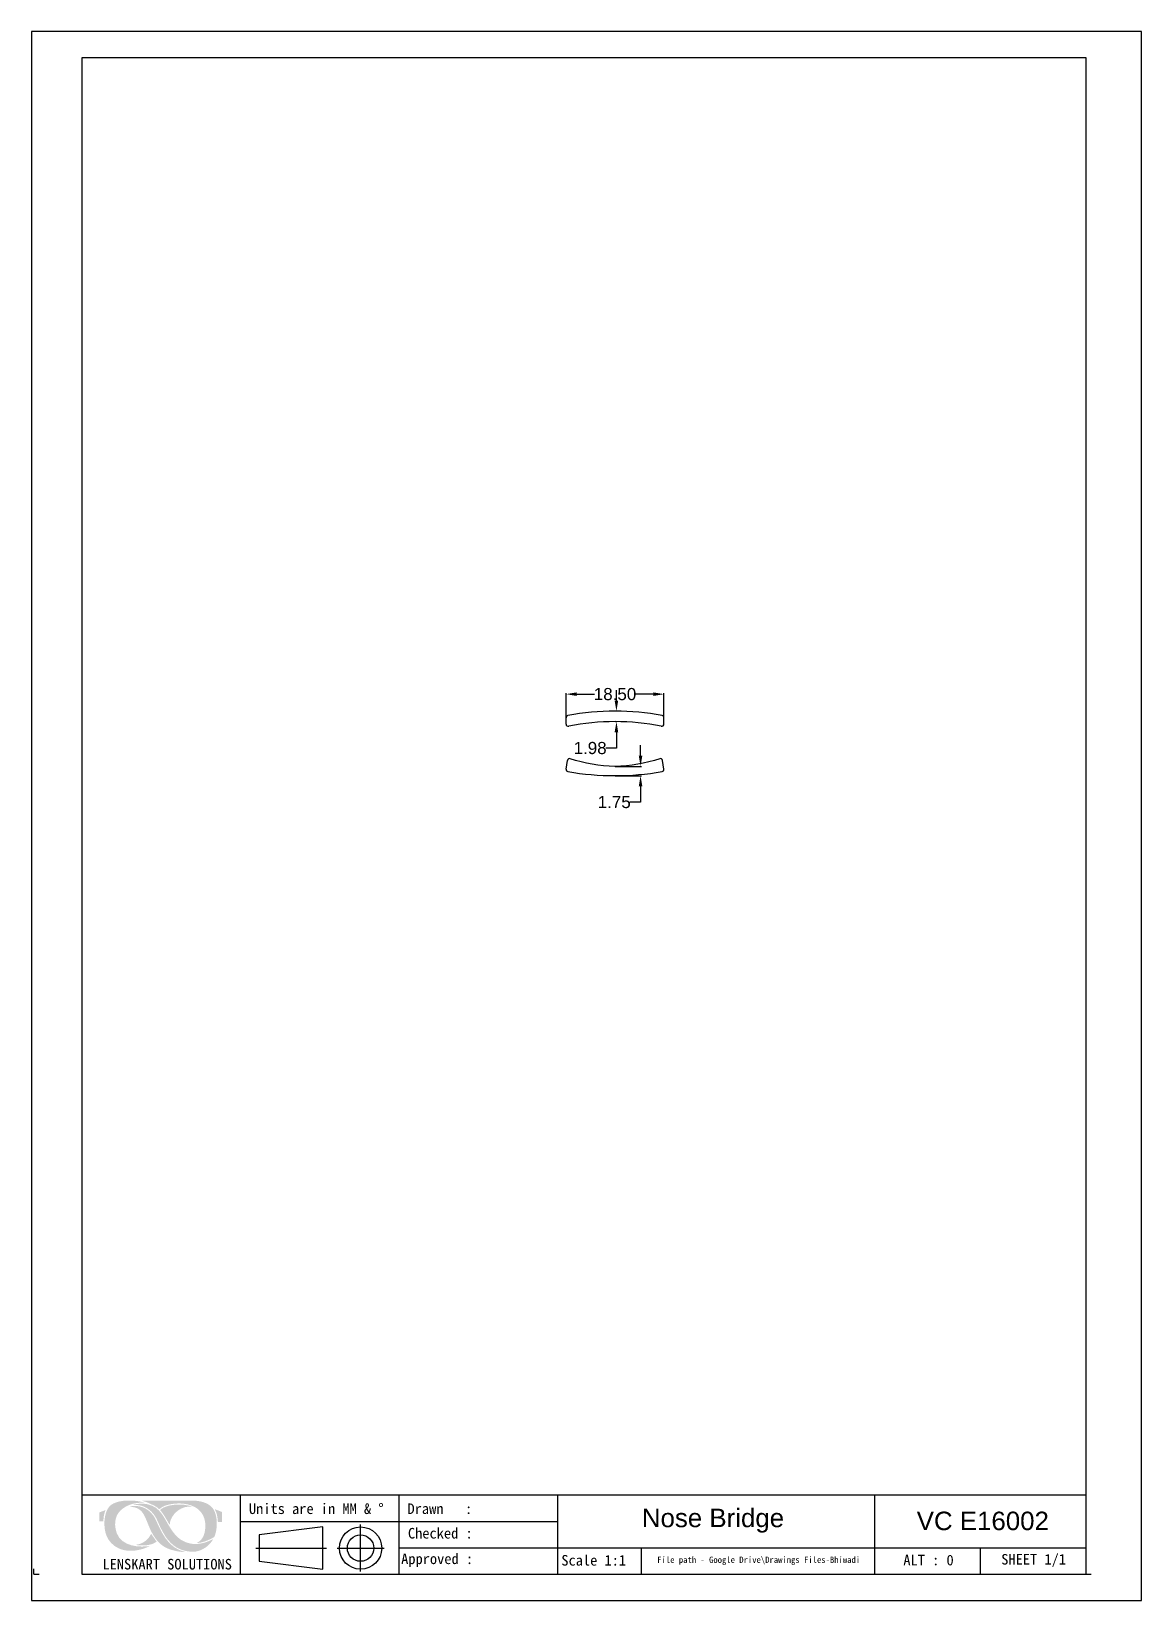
# Model space of a CAD drawing. Header units: millimetres. Extents: x 2216 to 2426, y 1411 to 1708.
import ezdxf

# ---------------------------------------------------------------- set-up
doc = ezdxf.new("R2010")
doc.units = ezdxf.units.MM
doc.layers.add('图框-线条', color=7, linetype='Continuous')
doc.layers.add('绘图层', color=7, linetype='Continuous', lineweight=15)
doc.styles.get("Standard").update_dxf_attribs({"font": 'arial.ttf'})
doc.styles.add('宋体', font='SimSun.ttf')
doc.dimstyles.new('Standard$0', dxfattribs={"dimtxt": 2.3, "dimasz": 2, "dimexe": 1, "dimexo": 1, "dimgap": 1, "dimtad": 0, "dimtih": 1, "dimtoh": 1, "dimdec": 1, "dimzin": 0, "dimdsep": 46, "dimtxsty": 'Standard', "dimcen": 0, "dimclrd": 4, "dimclre": 4, "dimclrt": 4, "dimadec": 1, "dimazin": 0, "dimtfac": 1, "dimtdec": 1, "dimtofl": 0, "dimtmove": 0, "dimatfit": 0, "dimfxl": 1, "dimtolj": 1, "dimtzin": 0, "dimarcsym": 0})

# ---------------------------------------------------------------- blocks, each defined once
blk = doc.blocks.new('*D5')
at = {"color": 0, "lineweight": -2, "transparency": 16777216}
for p, q in [((2317.12, 1577.13), (2317.12, 1582.91)), ((2319.12, 1582.73), (2322.51, 1582.73)), ((2333.62, 1582.73), (2330.22, 1582.73)), ((2335.62, 1577.13), (2335.62, 1582.91))]:
    blk.add_line(p, q, dxfattribs=at)
at = {"color": 0, "transparency": 16777216}
for points in [[(2319.12, 1583.06), (2319.12, 1582.39), (2317.12, 1582.73)], [(2333.62, 1583.06), (2333.62, 1582.39), (2335.62, 1582.73)]]:
    blk.add_solid(points, dxfattribs=at)
at = {"layer": 'Defpoints', "color": 0, "transparency": 16777216}
for p in [(2335.62, 1582.73), (2317.12, 1577.07), (2335.62, 1577.07)]:
    blk.add_point(p, dxfattribs=at)
at = {"color": 0, "lineweight": 9, "transparency": 16777216, "insert": (2326.37, 1582.73), "char_height": 2.3, "attachment_point": 5}
blk.add_mtext('\\A1;18.50', dxfattribs=at)
blk = doc.blocks.new('*D6')
at = {"color": 0, "lineweight": -2, "transparency": 16777216}
for p, q in [((2331.2, 1571.06), (2331.2, 1573.06)), ((2326.43, 1569.06), (2331.38, 1569.06)), ((2326.43, 1567.3), (2331.38, 1567.3)), ((2331.2, 1565.3), (2331.2, 1562.3)), ((2331.2, 1562.3), (2329.2, 1562.3))]:
    blk.add_line(p, q, dxfattribs=at)
at = {"color": 0, "transparency": 16777216}
for points in [[(2330.87, 1571.06), (2331.53, 1571.06), (2331.2, 1569.06)], [(2330.87, 1565.3), (2331.53, 1565.3), (2331.2, 1567.3)]]:
    blk.add_solid(points, dxfattribs=at)
at = {"layer": 'Defpoints', "color": 0, "transparency": 16777216}
for p in [(2326.36, 1569.06), (2326.36, 1567.3), (2331.2, 1567.3)]:
    blk.add_point(p, dxfattribs=at)
at = {"color": 0, "lineweight": 9, "transparency": 16777216, "insert": (2326.22, 1562.3), "char_height": 2.3, "attachment_point": 5}
blk.add_mtext('\\A1;1.75', dxfattribs=at)
blk = doc.blocks.new('*D7')
at = {"color": 0, "lineweight": -2, "transparency": 16777216}
for p, q in [((2326.64, 1581.51), (2326.64, 1583.51)), ((2326.57, 1579.51), (2326.46, 1579.51)), ((2326.57, 1577.52), (2326.46, 1577.52)), ((2326.64, 1575.52), (2326.64, 1572.52)), ((2326.64, 1572.52), (2324.64, 1572.52))]:
    blk.add_line(p, q, dxfattribs=at)
at = {"color": 0, "transparency": 16777216}
for points in [[(2326.3, 1581.51), (2326.97, 1581.51), (2326.64, 1579.51)], [(2326.3, 1575.52), (2326.97, 1575.52), (2326.64, 1577.52)]]:
    blk.add_solid(points, dxfattribs=at)
at = {"layer": 'Defpoints', "color": 0, "transparency": 16777216}
for p in [(2326.64, 1579.51), (2326.64, 1577.52), (2326.64, 1577.52)]:
    blk.add_point(p, dxfattribs=at)
at = {"color": 0, "lineweight": 9, "transparency": 16777216, "insert": (2321.66, 1572.52), "char_height": 2.3, "attachment_point": 5}
blk.add_mtext('\\A1;1.98', dxfattribs=at)
blk = doc.blocks.new('hfh')
at = {"layer": '图框-线条', "lineweight": 0, "ltscale": 0.1}
h = blk.add_hatch(color=252, dxfattribs=at)
edge = h.paths.add_edge_path()
edge.add_spline(control_points=[(2045.61, 1172.06), (2045.61, 1172.06), (2045.61, 1170.35), (2045.61, 1170.35), (2045.61, 1170.35), (2045.61, 1170.35), (2046.32, 1170.35), (2046.32, 1170.35), (2046.32, 1170.35), (2046.38, 1170.75), (2046.38, 1171.1), (2046.46, 1171.49), (2046.46, 1171.49), (2046.53, 1171.84), (2046.64, 1172.19), (2046.76, 1172.5), (2046.76, 1172.5), (2046.76, 1172.5), (2045.61, 1172.06), (2045.61, 1172.06)], knot_values=[0, 0, 0, 0, 0.166667, 0.166667, 0.166667, 0.166677, 0.333333, 0.333333, 0.333333, 0.333343, 0.5, 0.5, 0.5, 0.50001, 0.666667, 0.666667, 0.666667, 0.666677, 1, 1, 1, 1], degree=3, periodic=0)
edge = h.paths.add_edge_path()
edge.add_spline(control_points=[(2068.01, 1170.27), (2068.01, 1170.27), (2068.82, 1170.26), (2068.82, 1170.26), (2068.82, 1170.26), (2068.82, 1170.26), (2068.82, 1172.12), (2068.82, 1172.12), (2068.82, 1172.12), (2068.82, 1172.12), (2067.41, 1172.68), (2067.41, 1172.68), (2067.41, 1172.68), (2067.56, 1172.32), (2067.72, 1172.06), (2067.83, 1171.61), (2067.83, 1171.61), (2067.94, 1171.16), (2067.97, 1170.76), (2068.01, 1170.27)], knot_values=[0, 0, 0, 0, 0.166667, 0.166667, 0.166667, 0.166677, 0.333333, 0.333333, 0.333333, 0.333343, 0.5, 0.5, 0.5, 0.50001, 0.666667, 0.666667, 0.666667, 0.666677, 1, 1, 1, 1], degree=3, periodic=0)
edge = h.paths.add_edge_path(flags=17)
edge.add_spline(control_points=[(2052.53, 1165.93), (2052.66, 1165.82), (2053.49, 1165.8), (2053.63, 1165.8), (2053.63, 1165.8), (2054.51, 1165.77), (2055.83, 1165.99), (2056.41, 1166.54), (2056.41, 1166.54), (2056.35, 1166.62), (2056.32, 1166.66), (2056.27, 1166.73), (2056.27, 1166.73), (2056.27, 1166.73), (2055.4, 1168.01), (2055.4, 1168.01), (2055.4, 1168.01), (2055.19, 1167.75), (2055.09, 1167.26), (2054.29, 1166.64), (2054.29, 1166.64), (2053.82, 1166.28), (2053.26, 1166.03), (2052.53, 1165.93)], knot_values=[0, 0, 0, 0, 0.142857, 0.142857, 0.142857, 0.142867, 0.285714, 0.285714, 0.285714, 0.285724, 0.428571, 0.428571, 0.428571, 0.428581, 0.571429, 0.571429, 0.571429, 0.571439, 0.714286, 0.714286, 0.714286, 0.714296, 1, 1, 1, 1], degree=3, periodic=0)
edge = h.paths.add_edge_path(flags=17)
edge.add_spline(control_points=[(2057.08, 1172.5), (2057.13, 1172.42), (2057.14, 1172.43), (2057.2, 1172.36), (2057.2, 1172.36), (2057.85, 1171.62), (2058.78, 1169.83), (2058.9, 1169.7), (2058.9, 1169.7), (2058.96, 1171.2), (2060.21, 1172.51), (2061.45, 1172.94), (2061.45, 1172.94), (2062.1, 1173.17), (2062.45, 1173.17), (2063.17, 1173.11), (2063.17, 1173.11), (2062.93, 1173.3), (2061.92, 1173.46), (2061.67, 1173.49), (2061.67, 1173.49), (2060.46, 1173.63), (2058.7, 1173.52), (2057.62, 1172.91), (2057.62, 1172.91), (2057.45, 1172.82), (2057.14, 1172.62), (2057.08, 1172.5)], knot_values=[0, 0, 0, 0, 0.125, 0.125, 0.125, 0.12501, 0.25, 0.25, 0.25, 0.25001, 0.375, 0.375, 0.375, 0.37501, 0.5, 0.5, 0.5, 0.50001, 0.625, 0.625, 0.625, 0.62501, 0.75, 0.75, 0.75, 0.75001, 1, 1, 1, 1], degree=3, periodic=0)
edge = h.paths.add_edge_path()
edge.add_spline(control_points=[(2056.5, 1170.15), (2056.09, 1171.07), (2055.97, 1171.32), (2055.33, 1172.01), (2055.33, 1172.01), (2054.45, 1172.95), (2053.11, 1173.42), (2051.78, 1173.24), (2051.78, 1173.24), (2051.69, 1173.23), (2051.62, 1173.22), (2051.53, 1173.2), (2051.53, 1173.2), (2051.53, 1173.2), (2051.3, 1173.13), (2051.3, 1173.13), (2051.3, 1173.13), (2052.07, 1173.1), (2052.66, 1172.98), (2053.17, 1172.6), (2053.17, 1172.6), (2053.68, 1172.22), (2053.87, 1171.91), (2054.2, 1171.25), (2054.2, 1171.25), (2054.73, 1170.17), (2055.08, 1168.96), (2055.68, 1167.96), (2055.68, 1167.96), (2056.31, 1166.89), (2056.92, 1166.11), (2057.98, 1165.49), (2057.98, 1165.49), (2058.84, 1164.99), (2060.63, 1164.52), (2061.82, 1164.57), (2061.82, 1164.57), (2061.68, 1164.63), (2061.5, 1164.66), (2061.34, 1164.71), (2061.34, 1164.71), (2059.13, 1165.38), (2057.85, 1167.26), (2056.88, 1169.32), (2056.88, 1169.32), (2056.75, 1169.59), (2056.62, 1169.87), (2056.5, 1170.15)], knot_values=[0, 0, 0, 0, 0.076923, 0.076923, 0.076923, 0.076933, 0.153846, 0.153846, 0.153846, 0.153856, 0.230769, 0.230769, 0.230769, 0.230779, 0.307692, 0.307692, 0.307692, 0.307702, 0.384615, 0.384615, 0.384615, 0.384625, 0.461538, 0.461538, 0.461538, 0.461548, 0.538462, 0.538462, 0.538462, 0.538472, 0.615385, 0.615385, 0.615385, 0.615395, 0.692308, 0.692308, 0.692308, 0.692318, 0.769231, 0.769231, 0.769231, 0.769241, 0.846154, 0.846154, 0.846154, 0.846164, 1, 1, 1, 1], degree=3, periodic=0)
edge = h.paths.add_edge_path()
edge.add_spline(control_points=[(2067.12, 1167), (2067.09, 1167), (2066.27, 1166.61), (2066.1, 1166.55), (2066.1, 1166.55), (2065.75, 1166.41), (2065.33, 1166.28), (2064.94, 1166.21), (2064.94, 1166.21), (2063.97, 1166.02), (2063.25, 1166.02), (2062.32, 1166.29), (2062.32, 1166.29), (2060.73, 1166.75), (2059.81, 1167.86), (2059.07, 1169.02), (2059.07, 1169.02), (2057.74, 1171.08), (2057.21, 1173.07), (2054.66, 1173.61), (2054.66, 1173.61), (2054.23, 1173.7), (2053.72, 1173.74), (2053.26, 1173.7), (2053.26, 1173.7), (2052.96, 1173.68), (2052.24, 1173.61), (2052.02, 1173.48), (2052.02, 1173.48), (2053.14, 1173.5), (2054.02, 1173.28), (2054.82, 1172.71), (2054.82, 1172.71), (2056.47, 1171.53), (2056.52, 1170.29), (2057.39, 1168.74), (2057.39, 1168.74), (2057.8, 1168), (2058.1, 1167.43), (2058.67, 1166.76), (2058.67, 1166.76), (2059.86, 1165.37), (2061.12, 1164.75), (2063.06, 1164.61), (2063.06, 1164.61), (2064, 1164.54), (2064.94, 1164.95), (2065.56, 1165.34), (2065.56, 1165.34), (2065.99, 1165.61), (2066.33, 1165.95), (2066.65, 1166.32), (2066.65, 1166.32), (2066.81, 1166.51), (2066.99, 1166.79), (2067.12, 1167)], knot_values=[0, 0, 0, 0, 0.066667, 0.066667, 0.066667, 0.066677, 0.133333, 0.133333, 0.133333, 0.133343, 0.2, 0.2, 0.2, 0.20001, 0.266667, 0.266667, 0.266667, 0.266677, 0.333333, 0.333333, 0.333333, 0.333343, 0.4, 0.4, 0.4, 0.40001, 0.466667, 0.466667, 0.466667, 0.466677, 0.533333, 0.533333, 0.533333, 0.533343, 0.6, 0.6, 0.6, 0.60001, 0.666667, 0.666667, 0.666667, 0.666677, 0.733333, 0.733333, 0.733333, 0.733343, 0.8, 0.8, 0.8, 0.80001, 0.866667, 0.866667, 0.866667, 0.866677, 1, 1, 1, 1], degree=3, periodic=0)
edge = h.paths.add_edge_path()
edge.add_spline(control_points=[(2056.93, 1172.66), (2057.49, 1173.1), (2057.65, 1173.24), (2058.47, 1173.47), (2058.47, 1173.47), (2060.34, 1173.99), (2062.75, 1173.85), (2064.22, 1172.7), (2064.22, 1172.7), (2065.02, 1172.07), (2065.68, 1170.97), (2065.64, 1169.42), (2065.64, 1169.42), (2065.61, 1168.27), (2065.33, 1167.17), (2064.42, 1166.51), (2064.42, 1166.51), (2064.36, 1166.47), (2064.12, 1166.31), (2064.06, 1166.29), (2064.06, 1166.29), (2064.95, 1166.24), (2066.34, 1166.84), (2067.08, 1167.26), (2067.08, 1167.26), (2067.36, 1167.41), (2067.33, 1167.39), (2067.45, 1167.71), (2067.45, 1167.71), (2067.91, 1168.97), (2067.93, 1170.72), (2067.5, 1171.95), (2067.5, 1171.95), (2067.31, 1172.51), (2067.09, 1172.81), (2066.72, 1173.18), (2066.72, 1173.18), (2065.96, 1173.94), (2064.45, 1174.29), (2063.36, 1174.29), (2063.36, 1174.29), (2060.14, 1174.29), (2056.83, 1174.33), (2053.62, 1174.29), (2053.62, 1174.29), (2053.86, 1174.19), (2054.27, 1174.09), (2054.54, 1173.99), (2054.54, 1173.99), (2054.81, 1173.9), (2055.99, 1173.34), (2056.22, 1173.2), (2056.22, 1173.2), (2056.55, 1173.01), (2056.87, 1172.7), (2056.93, 1172.66)], knot_values=[0, 0, 0, 0, 0.066667, 0.066667, 0.066667, 0.066677, 0.133333, 0.133333, 0.133333, 0.133343, 0.2, 0.2, 0.2, 0.20001, 0.266667, 0.266667, 0.266667, 0.266677, 0.333333, 0.333333, 0.333333, 0.333343, 0.4, 0.4, 0.4, 0.40001, 0.466667, 0.466667, 0.466667, 0.466677, 0.533333, 0.533333, 0.533333, 0.533343, 0.6, 0.6, 0.6, 0.60001, 0.666667, 0.666667, 0.666667, 0.666677, 0.733333, 0.733333, 0.733333, 0.733343, 0.8, 0.8, 0.8, 0.80001, 0.866667, 0.866667, 0.866667, 0.866677, 1, 1, 1, 1], degree=3, periodic=0)
edge = h.paths.add_edge_path()
edge.add_spline(control_points=[(2055.14, 1165.71), (2055.01, 1165.72), (2054.74, 1165.66), (2054.58, 1165.64), (2054.58, 1165.64), (2052.01, 1165.4), (2048.97, 1166.08), (2048.61, 1169.22), (2048.61, 1169.22), (2048.43, 1170.69), (2048.89, 1172.02), (2050.07, 1172.82), (2050.07, 1172.82), (2051.24, 1173.63), (2052.42, 1173.94), (2054.15, 1173.9), (2054.15, 1173.9), (2054.15, 1173.9), (2053.45, 1174.09), (2053.45, 1174.09), (2053.45, 1174.09), (2051.92, 1174.42), (2049.64, 1174.43), (2048.29, 1173.76), (2048.29, 1173.76), (2047.52, 1173.38), (2047.1, 1172.81), (2046.81, 1171.86), (2046.81, 1171.86), (2046.31, 1170.24), (2046.45, 1167.74), (2047.67, 1166.46), (2047.67, 1166.46), (2047.83, 1166.3), (2047.9, 1166.18), (2048.09, 1166.04), (2048.09, 1166.04), (2048.28, 1165.88), (2048.31, 1165.83), (2048.55, 1165.66), (2048.55, 1165.66), (2050.13, 1164.55), (2052.18, 1164.61), (2053.98, 1165.21), (2053.98, 1165.21), (2054.19, 1165.28), (2054.4, 1165.36), (2054.59, 1165.45), (2054.59, 1165.45), (2054.71, 1165.5), (2055.08, 1165.69), (2055.14, 1165.71)], knot_values=[0, 0, 0, 0, 0.071429, 0.071429, 0.071429, 0.071439, 0.142857, 0.142857, 0.142857, 0.142867, 0.214286, 0.214286, 0.214286, 0.214296, 0.285714, 0.285714, 0.285714, 0.285724, 0.357143, 0.357143, 0.357143, 0.357153, 0.428571, 0.428571, 0.428571, 0.428581, 0.5, 0.5, 0.5, 0.50001, 0.571429, 0.571429, 0.571429, 0.571439, 0.642857, 0.642857, 0.642857, 0.642867, 0.714286, 0.714286, 0.714286, 0.714296, 0.785714, 0.785714, 0.785714, 0.785724, 0.857143, 0.857143, 0.857143, 0.857153, 1, 1, 1, 1], degree=3, periodic=0)
for p, q in [((2042.25, 1175.36), (2232.25, 1175.36)), ((2072.25, 1175.36), (2072.25, 1160.36)), ((2102.25, 1175.36), (2102.25, 1160.36)), ((2132.25, 1175.36), (2132.25, 1160.36)), ((2192.25, 1160.36), (2192.25, 1175.36)), ((2072.25, 1170.36), (2132.25, 1170.36)), ((2095, 1160.86), (2095, 1169.75)), ((2075.19, 1165.3), (2088.58, 1165.3)), ((2090.56, 1165.3), (2099.44, 1165.3)), ((2102.25, 1165.36), (2232.25, 1165.36)), ((2148.09, 1165.35), (2148.09, 1160.35)), ((2212.25, 1160.36), (2212.25, 1165.36)), ((2033.22, 1160.36), (2033.22, 1161.36)), ((2033.22, 1160.36), (2034.22, 1160.36)), ((2042.25, 1160.36), (2233.22, 1160.36))]:
    blk.add_line(p, q)
for points in [[(2032.74, 1155.36), (2242.74, 1155.36), (2242.74, 1452.36), (2032.74, 1452.36)], [(2075.85, 1162.8), (2087.85, 1161.3), (2087.85, 1169.3), (2075.85, 1167.8)]]:
    blk.add_lwpolyline(points, close=True)
blk.add_lwpolyline([(2232.25, 1160.36), (2232.25, 1447.36), (2042.25, 1447.36), (2042.25, 1160.36)])
for radius in [4, 2.5]:
    blk.add_circle((2095, 1165.3), radius)
at = {"insert": (2161.66, 1170.49), "char_height": 3.5, "width": 34.3483, "attachment_point": 5}
blk.add_mtext('Nose Bridge', dxfattribs=at)
at = {"layer": '绘图层', "color": 7, "linetype": 'ByBlock', "lineweight": 9, "attachment_point": 5, "style": '宋体'}
for s, insert, char_height, width in [('\\pxql;{\\fNSimSun|b0|i0|c0|p49;Units are in MM & %%D}', (2089.15, 1172.74), 2, 30.5443), ('\\pxql;{\\fNSimSun|b0|i0|c0|p49;Drawn   : }', (2119.15, 1172.74), 2, 30.5443), ('\\pxql;{\\fNSimSun|b0|i0|c0|p49;Checked : }', (2115.41, 1168.1), 2, 22.9015), ('\\pxql;{\\fNSimSun|b0|i0|c0|p49;Approved :}', (2114.13, 1162.99), 2, 22.9015), ('{\\fNSimSun|b0|i0|c0|p49;SHEET 1/1}', (2222.31, 1162.94), 2, 17.2791), ('{\\fSimSun|b0|i0|c134|p2;LENSKART SOLUTIONS}', (2058.42, 1162.24), 2, 58.9745), ('\\pxql;{\\fNSimSun|b0|i0|c0|p49;Scale 1:1}', (2144.43, 1162.98), 2, 22.9015), ('\\pxql;{\\fNSimSun|b0|i0|c0|p49;File path - Google Drive\\\\Drawings Files-Bhiwadi}', (2196.07, 1162.9), 1.2, 89.89), ('{\\fNSimSun|b0|i0|c0|p49;ALT : 0}', (2202.43, 1163.02), 2, 17.2791)]:
    blk.add_mtext(s, dxfattribs=dict(at, insert=insert, char_height=char_height, width=width))

msp = doc.modelspace()

# ---------------------------------------------------------------- linework, layer by layer
for p, q in [((2317.115, 1577.066), (2317.115, 1578.248)), ((2335.616, 1577.075), (2335.616, 1578.251)), ((2317.115, 1568.53), (2317.356, 1570.196)), ((2335.611, 1568.53), (2335.371, 1570.196))]:
    msp.add_line(p, q)
msp.add_lwpolyline([(2334.846, 1570.517, -0.0781716), (2326.363, 1569.056, -0.0781716), (2317.881, 1570.517)], format="xyb")
for centre, radius, start, end in [((2317.533, 1578.248), 0.417, 101.40878, 180), ((2326.125, 1534.734), 44.772, 89.66016, 101.17215), ((2326.126, 1535.31), 42.214, 89.65709, 101.6295), ((2326.632, 1535.31), 42.214, 78.41209, 90.34291), ((2326.635, 1534.751), 44.754, 78.86716, 90.31316), ((2335.196, 1577.075), 0.42, 258.41209, 0), ((2335.196, 1578.251), 0.42, 0, 78.86716), ((2317.533, 1577.066), 0.417, 180, 281.6295), ((2317.511, 1568.473), 0.4, 171.771, 260.08381), ((2317.752, 1570.138), 0.4, 71.28474, 171.771), ((2334.975, 1570.138), 0.4, 8.229, 108.71526), ((2335.216, 1568.473), 0.4, 279.91619, 8.229), ((2326.363, 1619.109), 51.804, 260.08381, 279.91619)]:
    msp.add_arc(centre, radius, start, end)

# ---------------------------------------------------------------- block references
msp.add_blockref('hfh', (183.24, 255.804))

# ---------------------------------------------------------------- texts
at = {"insert": (2395.943, 1426.23), "char_height": 3.5, "width": 34.34827, "attachment_point": 5}
msp.add_mtext('VC E16002', dxfattribs=at)

# ---------------------------------------------------------------- dimensions: what is measured, and where the dimension line sits
at = {"color": 3, "lineweight": 9}
dim = msp.add_linear_dim(base=(2335.616, 1582.728), p1=(2317.115, 1577.066), p2=(2335.616, 1577.066), dimstyle='Standard$0', override={"dimexe": 0.18, "dimexo": 0.0625, "dimgap": 0.09, "dimdec": 2, "dimcen": 0.09, "dimclrd": 0, "dimclre": 0, "dimclrt": 0, "dimtdec": 2, "dimatfit": 3, "dimfxl": 1.25}, dxfattribs=at)
dim.commit()
dim.dimension.update_dxf_attribs({"geometry": '*D5', "text_midpoint": (2326.365, 1582.728)})
for base, p1, p2, picture, middle in [((2326.635, 1577.524), (2326.635, 1579.506), (2326.635, 1577.524), '*D7', (2321.664, 1572.524)), ((2331.201, 1567.305), (2326.363, 1569.056), (2326.363, 1567.305), '*D6', (2326.223, 1562.305))]:
    dim = msp.add_linear_dim(base=base, p1=p1, p2=p2, angle=90, dimstyle='Standard$0', override={"dimexe": 0.18, "dimexo": 0.0625, "dimgap": 0.09, "dimdec": 2, "dimcen": 0.09, "dimclrd": 0, "dimclre": 0, "dimclrt": 0, "dimtdec": 2, "dimatfit": 3, "dimfxl": 1.25}, dxfattribs=at)
    dim.commit()
    dim.dimension.update_dxf_attribs({"geometry": picture, "text_midpoint": middle, "dimtype": 160})

doc.saveas('drawing.dxf')
